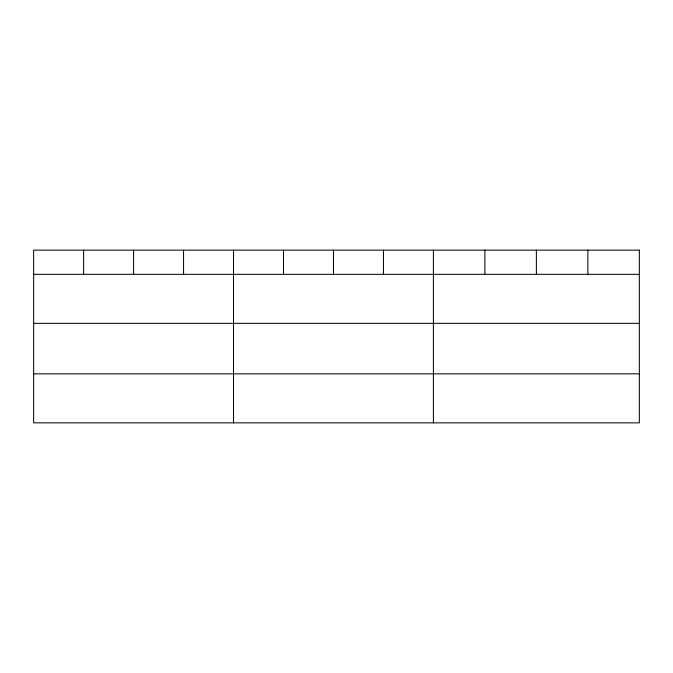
<?xml version="1.0" encoding="UTF-8"?>
<svg xmlns="http://www.w3.org/2000/svg" width="673" height="673" viewBox="0 0 673 673"><rect width="100%" height="100%" fill="white"/><g stroke="black" fill="none" stroke-linecap="round" stroke-linejoin="round"><path stroke-width="1.01" d="M33.65 274.332L639.35 274.332M33.65 323.343L639.35 323.343M33.65 373.843L639.35 373.843M587.865 250.146L587.865 274.332M536.381 250.146L536.381 274.332M484.897 250.146L484.897 274.332M433.412 250.146L433.412 422.854M383.442 250.146L383.442 274.332M333.471 250.146L333.471 274.332M283.501 250.146L283.501 274.332M233.531 250.146L233.531 422.854M183.561 250.146L183.561 274.332M133.591 250.146L133.591 274.332M83.62 250.146L83.62 274.332M639.35 250.146L33.65 250.146L33.65 422.854L639.35 422.854L639.35 250.146"/></g></svg>
